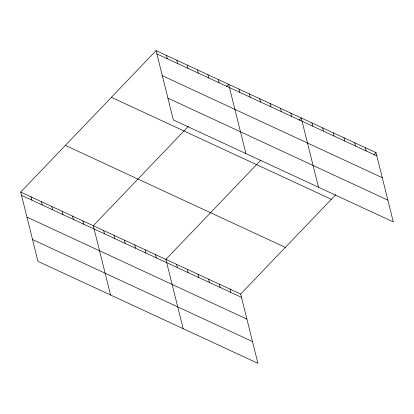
<?xml version="1.0" encoding="UTF-8"?>
<svg xmlns="http://www.w3.org/2000/svg" width="414" height="414" viewBox="0 0 414 414"><rect width="100%" height="100%" fill="white"/><g stroke="black" fill="none" stroke-linecap="round" stroke-linejoin="round"><path stroke-width="0.62" d="M20.7 192.075L240.663 294.064L257.938 363.342L37.974 261.353L20.7 192.075L156.062 50.658L376.026 152.647L393.3 221.925L173.337 119.936L156.062 50.658M188.36 126.41L93.29 225.733L110.559 295.006M226.463 86.604L228.652 84.316L245.921 153.589M260.949 160.063L165.879 259.392L183.148 328.664M299.048 120.262L301.242 117.974L318.511 187.247M240.663 294.064L335.738 194.74M373.837 154.934L376.026 152.647M156.875 53.923L376.844 155.912M162.309 75.705L382.272 177.694M167.903 98.149L387.871 200.138M111.392 97.326L331.36 199.315M65.371 145.412L285.334 247.396M21.512 195.341L241.481 297.33M26.946 217.122L246.91 319.111M32.54 239.566L252.504 341.555M365.345 147.694L366.157 150.96M354.658 142.742L355.476 146.007M343.977 137.79L344.79 141.05M333.291 132.832L334.108 136.097M322.609 127.879L323.422 131.145M311.923 122.927L312.736 126.192M290.871 113.167L291.684 116.427M280.501 108.354L281.313 111.62M270.13 103.547L270.942 106.812M259.759 98.739L260.577 102.004M249.388 93.931L250.206 97.197M239.023 89.124L239.835 92.389M218.281 79.509L219.094 82.774M207.911 74.701L208.723 77.967M197.54 69.894L198.358 73.159M187.175 65.086L187.987 68.346M176.804 60.278L177.616 63.539M229.982 289.112L230.795 292.377M166.433 55.466L167.246 58.731M219.296 284.159L220.113 287.425M208.615 279.207L209.427 282.467M197.928 274.249L198.741 277.515M187.247 269.297L188.059 272.562M176.561 264.344L177.373 267.61M155.509 254.584L156.321 257.844M145.138 249.777L145.951 253.037M134.767 244.964L135.58 248.229M124.397 240.156L125.214 243.422M114.026 235.349L114.844 238.614M103.66 230.541L104.473 233.806M82.919 220.926L83.731 224.191M72.548 216.118L73.361 219.384M62.178 211.311L62.995 214.576M51.807 206.503L52.625 209.763M41.441 201.696L42.254 204.956M31.071 196.888L31.883 200.148"/></g></svg>
